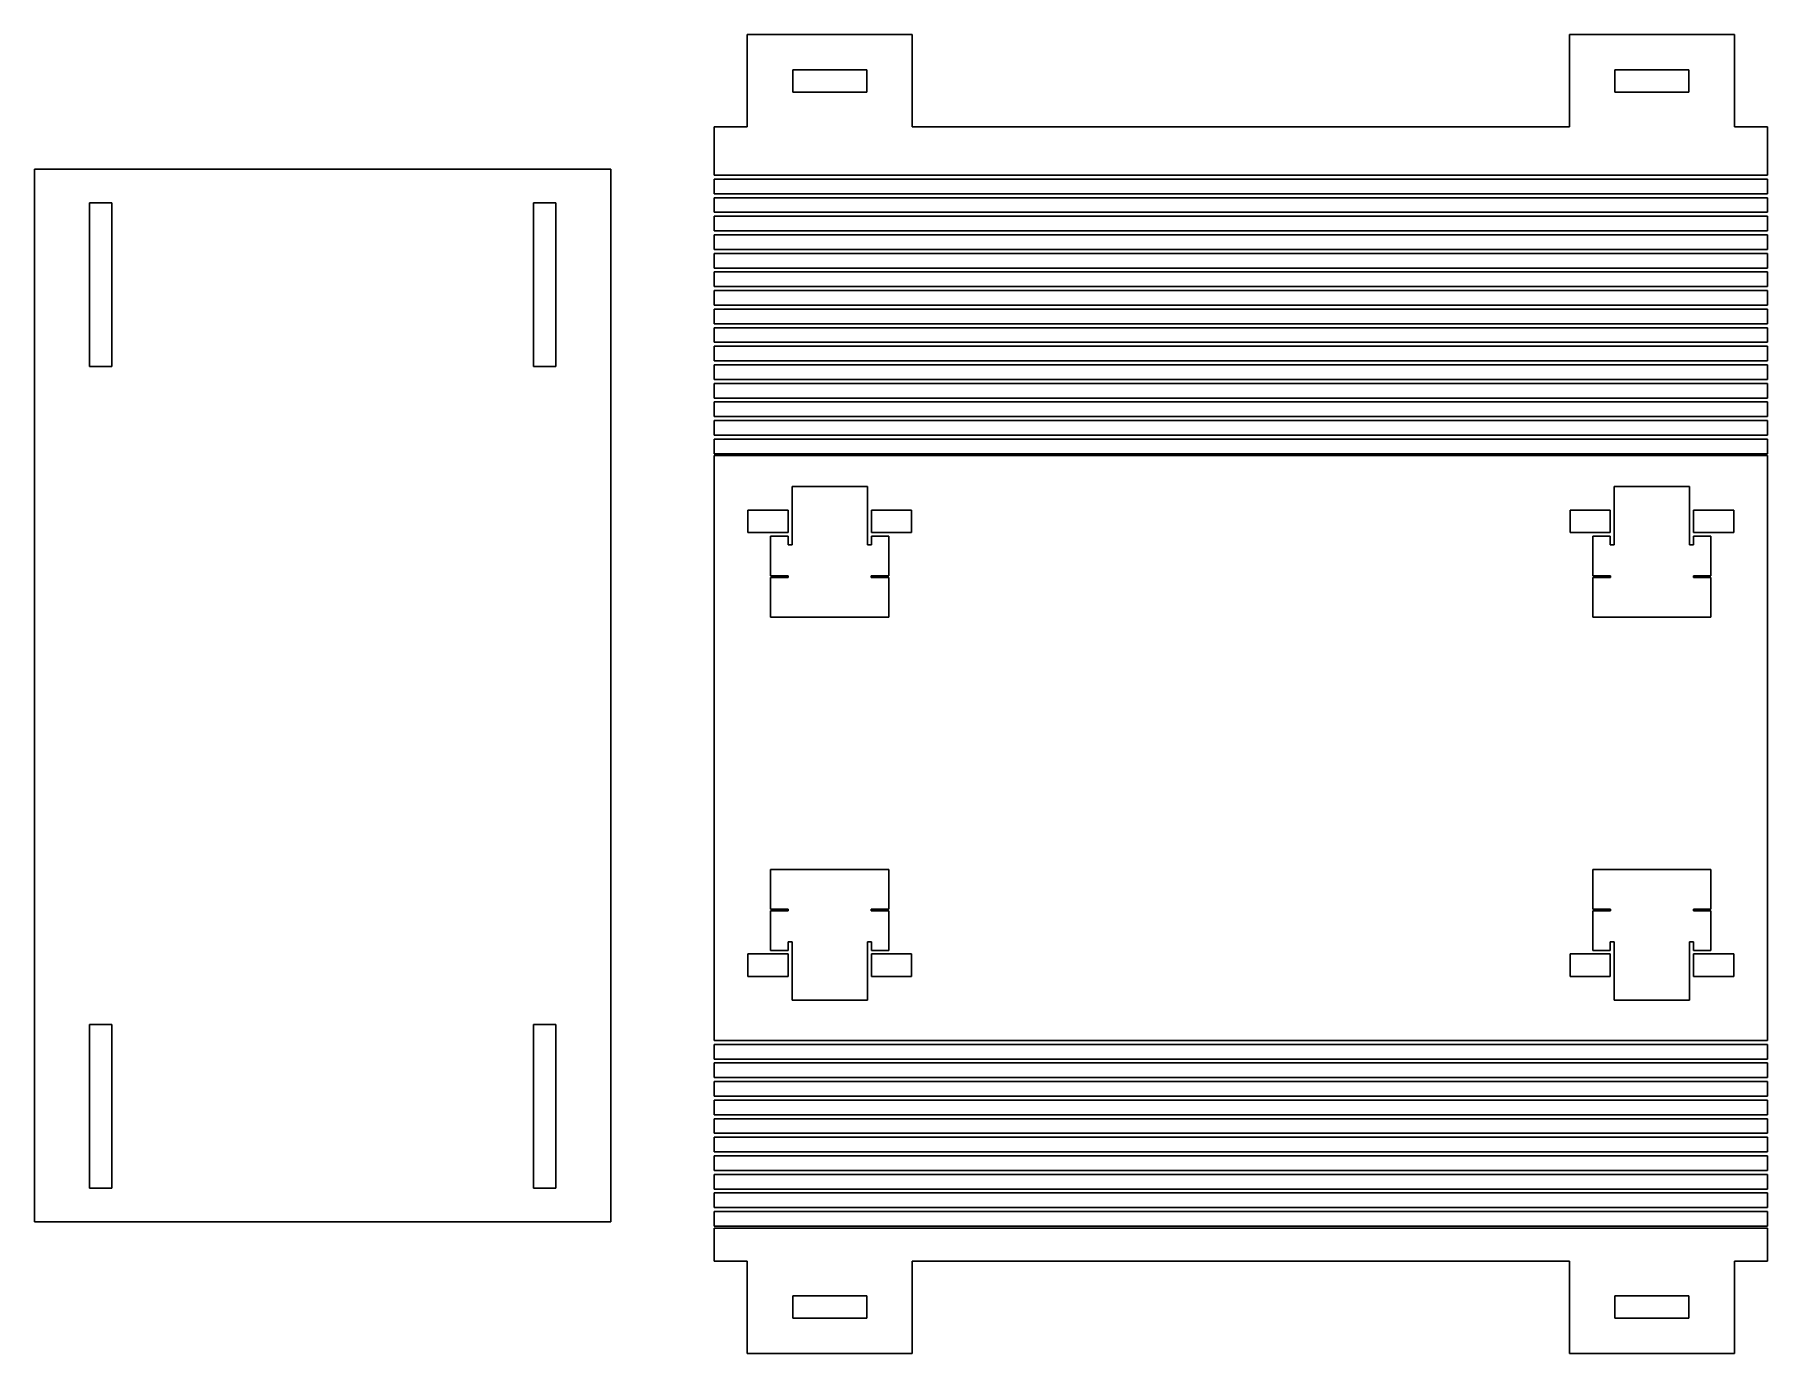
# Model space of a CAD drawing. Extents: x -367 to 160, y -186 to 216.
import ezdxf

# ---------------------------------------------------------------- set-up
doc = ezdxf.new("R2010")
doc.units = 0
doc.header["$MEASUREMENT"] = 0

msp = doc.modelspace()

# ---------------------------------------------------------------- linework, layer by layer
for p, q in [((-150.1, 187.5), (-150.1, 215.6)), ((-150.1, 215.6), (-99.9, 215.6)), ((-99.9, 215.6), (-99.9, 187.5)), ((99.9, 187.5), (99.9, 215.6)), ((99.9, 215.6), (150.1, 215.6)), ((150.1, 215.6), (150.1, 187.5)), ((-136.26, 198.1), (-136.26, 204.9)), ((-136.26, 204.9), (-113.74, 204.9)), ((-113.74, 204.9), (-113.74, 198.1)), ((113.74, 198.1), (113.74, 204.9)), ((113.74, 204.9), (136.26, 204.9)), ((136.26, 204.9), (136.26, 198.1)), ((-113.74, 198.1), (-136.26, 198.1)), ((136.26, 198.1), (113.74, 198.1)), ((-160.1, 172.85), (-160.1, 187.5)), ((-160.1, 187.5), (-150.1, 187.5)), ((-99.9, 187.5), (99.9, 187.5)), ((150.1, 187.5), (160.1, 187.5)), ((160.1, 187.5), (160.1, 172.85)), ((-366.75, -145.54), (-366.75, 174.66)), ((-366.75, 174.66), (-191.55, 174.66)), ((-191.55, 174.66), (-191.55, -145.54)), ((-160.1, 167.2), (-160.1, 171.65)), ((160.1, 171.65), (160.1, 167.2)), ((-350.05, 114.66), (-350.05, 164.46)), ((-350.05, 164.46), (-343.25, 164.46)), ((-343.25, 164.46), (-343.25, 114.66)), ((-215.05, 114.66), (-215.05, 164.46)), ((-215.05, 164.46), (-208.25, 164.46)), ((-208.25, 164.46), (-208.25, 114.66)), ((-160.1, 161.55), (-160.1, 166)), ((160.1, 166), (160.1, 161.55)), ((-160.1, 155.9), (-160.1, 160.35)), ((160.1, 160.35), (160.1, 155.9)), ((-160.1, 150.25), (-160.1, 154.7)), ((160.1, 154.7), (160.1, 150.25)), ((-160.1, 144.6), (-160.1, 149.05)), ((160.1, 149.05), (160.1, 144.6)), ((-160.1, 138.95), (-160.1, 143.4)), ((160.1, 143.4), (160.1, 138.95)), ((-160.1, 133.3), (-160.1, 137.75)), ((160.1, 137.75), (160.1, 133.3)), ((-160.1, 127.65), (-160.1, 132.1)), ((160.1, 132.1), (160.1, 127.65)), ((-160.1, 122), (-160.1, 126.45)), ((160.1, 126.45), (160.1, 122)), ((-160.1, 116.35), (-160.1, 120.8)), ((160.1, 120.8), (160.1, 116.35)), ((-343.25, 114.66), (-350.05, 114.66)), ((-208.25, 114.66), (-215.05, 114.66)), ((-160.1, 110.7), (-160.1, 115.15)), ((160.1, 115.15), (160.1, 110.7)), ((-160.1, 105.05), (-160.1, 109.5)), ((160.1, 109.5), (160.1, 105.05)), ((-160.1, 99.4), (-160.1, 103.85)), ((160.1, 103.85), (160.1, 99.4)), ((-160.1, 93.75), (-160.1, 98.2)), ((160.1, 98.2), (160.1, 93.75)), ((-160.1, 88.1), (-160.1, 92.55)), ((160.1, 92.55), (160.1, 88.1)), ((-160.1, -90.4), (-160.1, 87.6)), ((160.1, 87.6), (160.1, -90.4)), ((-136.46, 60.4), (-136.46, 78.1)), ((-136.46, 78.1), (-113.54, 78.1)), ((-113.54, 78.1), (-113.54, 60.4)), ((113.54, 60.4), (113.54, 78.1)), ((113.54, 78.1), (136.46, 78.1)), ((136.46, 78.1), (136.46, 60.4)), ((-149.9, 64.1), (-149.9, 70.9)), ((-149.9, 70.9), (-137.66, 70.9)), ((-137.66, 70.9), (-137.66, 64.1)), ((-112.34, 64.1), (-112.34, 70.9)), ((-112.34, 70.9), (-100.1, 70.9)), ((-100.1, 70.9), (-100.1, 64.1)), ((100.1, 64.1), (100.1, 70.9)), ((100.1, 70.9), (112.34, 70.9)), ((112.34, 70.9), (112.34, 64.1)), ((137.66, 64.1), (137.66, 70.9)), ((137.66, 70.9), (149.9, 70.9)), ((149.9, 70.9), (149.9, 64.1)), ((-137.66, 64.1), (-149.9, 64.1)), ((-100.1, 64.1), (-112.34, 64.1)), ((112.34, 64.1), (100.1, 64.1)), ((149.9, 64.1), (137.66, 64.1)), ((-142.96, 50.95), (-142.96, 63.05)), ((-142.96, 63.05), (-137.66, 63.05)), ((-137.66, 63.05), (-137.66, 60.4)), ((-137.66, 60.4), (-136.46, 60.4)), ((-113.54, 60.4), (-112.34, 60.4)), ((-112.34, 60.4), (-112.34, 63.05)), ((-112.34, 63.05), (-107.04, 63.05)), ((-107.04, 63.05), (-107.04, 50.95)), ((107.04, 50.95), (107.04, 63.05)), ((107.04, 63.05), (112.34, 63.05)), ((112.34, 63.05), (112.34, 60.4)), ((112.34, 60.4), (113.54, 60.4)), ((136.46, 60.4), (137.66, 60.4)), ((137.66, 60.4), (137.66, 63.05)), ((137.66, 63.05), (142.96, 63.05)), ((142.96, 63.05), (142.96, 50.95)), ((-137.6, 50.95), (-142.96, 50.95)), ((-142.96, 38.35), (-142.96, 50.45)), ((-142.96, 50.45), (-137.6, 50.45)), ((-137.6, 50.45), (-137.6, 50.95)), ((-107.04, 50.95), (-112.4, 50.95)), ((-112.4, 50.95), (-112.4, 50.45)), ((-112.4, 50.45), (-107.04, 50.45)), ((-107.04, 50.45), (-107.04, 38.35)), ((112.4, 50.95), (107.04, 50.95)), ((107.04, 38.35), (107.04, 50.45)), ((107.04, 50.45), (112.4, 50.45)), ((112.4, 50.45), (112.4, 50.95)), ((142.96, 50.95), (137.6, 50.95)), ((137.6, 50.95), (137.6, 50.45)), ((137.6, 50.45), (142.96, 50.45)), ((142.96, 50.45), (142.96, 38.35)), ((-107.04, 38.35), (-142.96, 38.35)), ((142.96, 38.35), (107.04, 38.35)), ((-142.96, -50.45), (-142.96, -38.35)), ((-142.96, -38.35), (-107.04, -38.35)), ((-107.04, -38.35), (-107.04, -50.45)), ((107.04, -50.45), (107.04, -38.35)), ((107.04, -38.35), (142.96, -38.35)), ((142.96, -38.35), (142.96, -50.45)), ((-137.6, -50.45), (-142.96, -50.45)), ((-142.96, -63.05), (-142.96, -50.95)), ((-142.96, -50.95), (-137.6, -50.95)), ((-137.6, -50.95), (-137.6, -50.45)), ((-107.04, -50.45), (-112.4, -50.45)), ((-112.4, -50.45), (-112.4, -50.95)), ((-112.4, -50.95), (-107.04, -50.95)), ((-107.04, -50.95), (-107.04, -63.05)), ((112.4, -50.45), (107.04, -50.45)), ((107.04, -63.05), (107.04, -50.95)), ((107.04, -50.95), (112.4, -50.95)), ((112.4, -50.95), (112.4, -50.45)), ((142.96, -50.45), (137.6, -50.45)), ((137.6, -50.45), (137.6, -50.95)), ((137.6, -50.95), (142.96, -50.95)), ((142.96, -50.95), (142.96, -63.05)), ((-137.66, -63.05), (-142.96, -63.05)), ((-136.46, -60.4), (-137.66, -60.4)), ((-137.66, -60.4), (-137.66, -63.05)), ((-136.46, -78.1), (-136.46, -60.4)), ((-112.34, -60.4), (-113.54, -60.4)), ((-113.54, -60.4), (-113.54, -78.1)), ((-112.34, -63.05), (-112.34, -60.4)), ((-107.04, -63.05), (-112.34, -63.05)), ((112.34, -63.05), (107.04, -63.05)), ((113.54, -60.4), (112.34, -60.4)), ((112.34, -60.4), (112.34, -63.05)), ((113.54, -78.1), (113.54, -60.4)), ((137.66, -60.4), (136.46, -60.4)), ((136.46, -60.4), (136.46, -78.1)), ((137.66, -63.05), (137.66, -60.4)), ((142.96, -63.05), (137.66, -63.05)), ((-149.9, -70.9), (-149.9, -64.1)), ((-149.9, -64.1), (-137.66, -64.1)), ((-137.66, -64.1), (-137.66, -70.9)), ((-112.34, -70.9), (-112.34, -64.1)), ((-112.34, -64.1), (-100.1, -64.1)), ((-100.1, -64.1), (-100.1, -70.9)), ((100.1, -70.9), (100.1, -64.1)), ((100.1, -64.1), (112.34, -64.1)), ((112.34, -64.1), (112.34, -70.9)), ((137.66, -70.9), (137.66, -64.1)), ((137.66, -64.1), (149.9, -64.1)), ((149.9, -64.1), (149.9, -70.9)), ((-137.66, -70.9), (-149.9, -70.9)), ((-100.1, -70.9), (-112.34, -70.9)), ((112.34, -70.9), (100.1, -70.9)), ((149.9, -70.9), (137.66, -70.9)), ((-113.54, -78.1), (-136.46, -78.1)), ((136.46, -78.1), (113.54, -78.1)), ((-350.05, -135.34), (-350.05, -85.54)), ((-350.05, -85.54), (-343.25, -85.54)), ((-343.25, -85.54), (-343.25, -135.34)), ((-215.05, -135.34), (-215.05, -85.54)), ((-215.05, -85.54), (-208.25, -85.54)), ((-208.25, -85.54), (-208.25, -135.34)), ((-160.1, -96.05), (-160.1, -91.6)), ((160.1, -91.6), (160.1, -96.05)), ((-160.1, -101.7), (-160.1, -97.25)), ((160.1, -97.25), (160.1, -101.7)), ((-160.1, -107.35), (-160.1, -102.9)), ((160.1, -102.9), (160.1, -107.35)), ((-160.1, -113), (-160.1, -108.55)), ((160.1, -108.55), (160.1, -113)), ((-160.1, -118.65), (-160.1, -114.2)), ((160.1, -114.2), (160.1, -118.65)), ((-160.1, -124.3), (-160.1, -119.85)), ((160.1, -119.85), (160.1, -124.3)), ((-160.1, -129.95), (-160.1, -125.5)), ((160.1, -125.5), (160.1, -129.95)), ((-160.1, -135.6), (-160.1, -131.15)), ((160.1, -131.15), (160.1, -135.6)), ((-343.25, -135.34), (-350.05, -135.34)), ((-208.25, -135.34), (-215.05, -135.34)), ((-160.1, -141.25), (-160.1, -136.8)), ((160.1, -136.8), (160.1, -141.25)), ((-191.55, -145.54), (-366.75, -145.54)), ((-160.1, -146.9), (-160.1, -142.45)), ((-160.1, -157.5), (-160.1, -147.5)), ((160.1, -142.45), (160.1, -146.9)), ((160.1, -147.5), (160.1, -157.5)), ((-150.1, -157.5), (-160.1, -157.5)), ((-150.1, -185.6), (-150.1, -157.5)), ((99.9, -157.5), (-99.9, -157.5)), ((-99.9, -157.5), (-99.9, -185.6)), ((99.9, -185.6), (99.9, -157.5)), ((160.1, -157.5), (150.1, -157.5)), ((150.1, -157.5), (150.1, -185.6)), ((-136.26, -174.9), (-136.26, -168.1)), ((-136.26, -168.1), (-113.74, -168.1)), ((-113.74, -168.1), (-113.74, -174.9)), ((113.74, -174.9), (113.74, -168.1)), ((113.74, -168.1), (136.26, -168.1)), ((136.26, -168.1), (136.26, -174.9)), ((-113.74, -174.9), (-136.26, -174.9)), ((136.26, -174.9), (113.74, -174.9)), ((-99.9, -185.6), (-150.1, -185.6)), ((150.1, -185.6), (99.9, -185.6))]:
    msp.add_line(p, q)
at = {"color": 1}
for p, q in [((160.1, 172.85), (-160.1, 172.85)), ((-160.1, 171.65), (160.1, 171.65)), ((160.1, 167.2), (-160.1, 167.2)), ((-160.1, 166), (160.1, 166)), ((160.1, 161.55), (-160.1, 161.55)), ((-160.1, 160.35), (160.1, 160.35)), ((160.1, 155.9), (-160.1, 155.9)), ((-160.1, 154.7), (160.1, 154.7)), ((160.1, 150.25), (-160.1, 150.25)), ((-160.1, 149.05), (160.1, 149.05)), ((160.1, 144.6), (-160.1, 144.6)), ((-160.1, 143.4), (160.1, 143.4)), ((160.1, 138.95), (-160.1, 138.95)), ((-160.1, 137.75), (160.1, 137.75)), ((160.1, 133.3), (-160.1, 133.3)), ((-160.1, 132.1), (160.1, 132.1)), ((160.1, 127.65), (-160.1, 127.65)), ((-160.1, 126.45), (160.1, 126.45)), ((160.1, 122), (-160.1, 122)), ((-160.1, 120.8), (160.1, 120.8)), ((160.1, 116.35), (-160.1, 116.35)), ((-160.1, 115.15), (160.1, 115.15)), ((160.1, 110.7), (-160.1, 110.7)), ((-160.1, 109.5), (160.1, 109.5)), ((160.1, 105.05), (-160.1, 105.05)), ((-160.1, 103.85), (160.1, 103.85)), ((160.1, 99.4), (-160.1, 99.4)), ((-160.1, 98.2), (160.1, 98.2)), ((160.1, 93.75), (-160.1, 93.75)), ((-160.1, 92.55), (160.1, 92.55)), ((160.1, 88.1), (-160.1, 88.1)), ((-160.1, 87.6), (160.1, 87.6)), ((160.1, -90.4), (-160.1, -90.4)), ((-160.1, -91.6), (160.1, -91.6)), ((160.1, -96.05), (-160.1, -96.05)), ((-160.1, -97.25), (160.1, -97.25)), ((160.1, -101.7), (-160.1, -101.7)), ((-160.1, -102.9), (160.1, -102.9)), ((160.1, -107.35), (-160.1, -107.35)), ((-160.1, -108.55), (160.1, -108.55)), ((160.1, -113), (-160.1, -113)), ((-160.1, -114.2), (160.1, -114.2)), ((160.1, -118.65), (-160.1, -118.65)), ((-160.1, -119.85), (160.1, -119.85)), ((160.1, -124.3), (-160.1, -124.3)), ((-160.1, -125.5), (160.1, -125.5)), ((160.1, -129.95), (-160.1, -129.95)), ((-160.1, -131.15), (160.1, -131.15)), ((160.1, -135.6), (-160.1, -135.6)), ((-160.1, -136.8), (160.1, -136.8)), ((160.1, -141.25), (-160.1, -141.25)), ((-160.1, -142.45), (160.1, -142.45)), ((160.1, -146.9), (-160.1, -146.9)), ((-160.1, -147.5), (160.1, -147.5))]:
    msp.add_line(p, q, dxfattribs=at)

doc.saveas('drawing.dxf')
